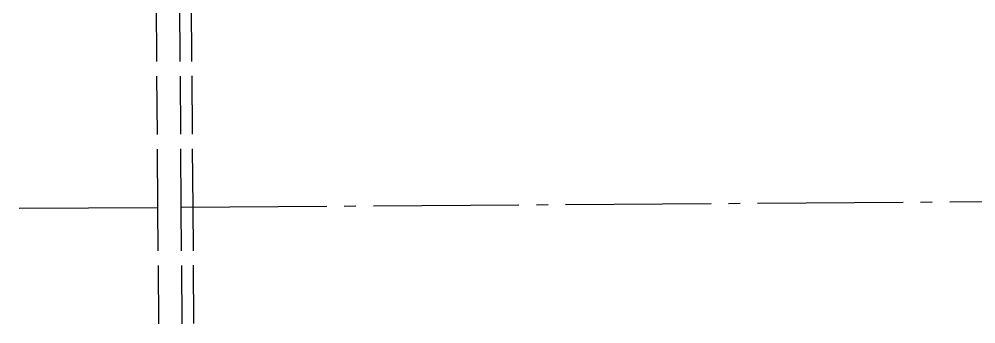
# Model space of a CAD drawing. Extents: x 534052 to 544180, y 6043031 to 6050786.
# Drawn here: x 534061 to 534883, y 6046649 to 6046910 of the extents above; entities that cross this region are included whole.
import ezdxf

# ---------------------------------------------------------------- set-up
doc = ezdxf.new("R2010")
doc.units = 0
doc.header["$LTSCALE"] = 5
doc.linetypes.add('foc-QUARTERLINE', pattern=[33, 25, -3, 2, -3])
doc.linetypes.add('foc-UNSURVEYED', pattern=[12.5, 10, -2.5])
doc.layers.add('L-SECQ', color=8, linetype='foc-QUARTERLINE')
doc.layers.add('L-USEC', color=7, linetype='foc-UNSURVEYED')

msp = doc.modelspace()

# ---------------------------------------------------------------- linework, layer by layer
at = {"layer": 'L-SECQ'}
for p, q in [((534061.133, 6046747.936), (534180.339, 6046748.767)), ((534200.445, 6046748.907), (534970.586, 6046754.275))]:
    msp.add_line(p, q, dxfattribs=at)
at = {"layer": 'L-USEC'}
for p, q in [((534180.339, 6046748.767), (534174.266, 6047552.918)), ((534200.445, 6046748.919), (534194.371, 6047553.07)), ((534210.497, 6046748.995), (534204.424, 6047553.146)), ((534181.094, 6046648.822), (534180.339, 6046748.767)), ((534201.2, 6046648.962), (534200.445, 6046748.919)), ((534211.252, 6046649.032), (534210.497, 6046748.995))]:
    msp.add_line(p, q, dxfattribs=at)

doc.saveas('drawing.dxf')
